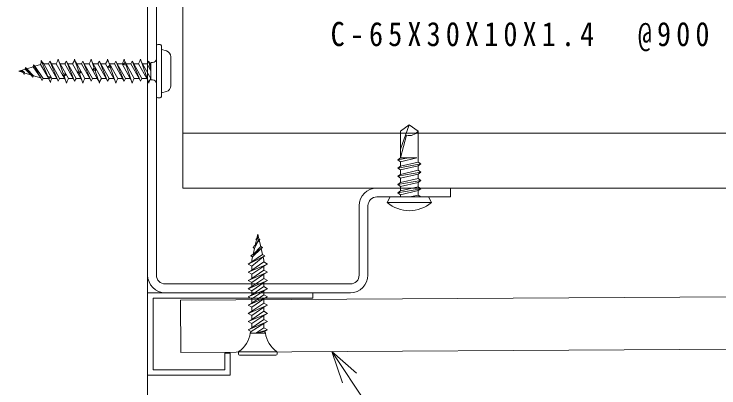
# Model space of a CAD drawing. Units: millimetres on the paper, enlarged 10 times, with parts at other scales. Extents: x -2060 to 1861, y -4765 to 1286.
# Drawn here: x -1193 to -554, y -799 to -459 of the extents above; entities that cross this region are included whole.
import ezdxf

# ---------------------------------------------------------------- set-up
doc = ezdxf.new("R2010")
doc.units = ezdxf.units.MM
doc.header["$LTSCALE"] = 10
for name, color, linetype, lineweight in [('6-1_躯体', 3, 'Continuous', 18), ('6-2_下地１', 5, 'Continuous', 18), ('6-3_下地２', 3, 'Continuous', 18), ('6-5_仕上２', 2, 'Continuous', 18), ('6-6_寸法', 4, 'Continuous', 18), ('6-7_文字', 4, 'Continuous', 18)]:
    doc.layers.add(name, color=color, linetype=linetype, lineweight=lineweight)
doc.styles.add('ＭＳ ゴシック', font='')
doc.styles.get('ＭＳ ゴシック').set_extended_font_data('MS Gothic')

msp = doc.modelspace()

# ---------------------------------------------------------------- linework, layer by layer
at = {"layer": '6-1_躯体'}
msp.add_line((-1072.28, -1160.48), (-1072.28, 319.4), dxfattribs=at)
at = {"layer": '6-2_下地１'}
for p, q in [((-1072.28, -294.29), (-1072.28, -696.55)), ((-1064.28, -294.29), (-1064.28, -696.55)), ((-797.28, -617.55), (-864.28, -617.55)), ((-797.28, -617.55), (-797.28, -625.55)), ((-797.28, -625.55), (-864.28, -625.55)), ((-880.28, -633.55), (-880.28, -696.55)), ((-872.28, -633.55), (-872.28, -696.55)), ((-1056.28, -704.55), (-888.28, -704.55)), ((-1056.28, -712.55), (-888.28, -712.55))]:
    msp.add_line(p, q, dxfattribs=at)
for centre, radius, start, end in [((-864.28, -633.55), 16, 90, 180), ((-864.28, -633.55), 8, 90, 180), ((-1056.28, -696.55), 16, 180, 270), ((-1056.28, -696.55), 8, 180, 270), ((-888.28, -696.55), 8, 270, 0), ((-888.28, -696.55), 16, 270, 0)]:
    msp.add_arc(centre, radius, start, end, dxfattribs=at)
at = {"layer": '6-3_下地２', "color": 7}
for p, q in [((-1040.28, -617.55), (-1040.28, -292.55)), ((-1040.28, -567.55), (-457.28, -567.55)), ((-1040.28, -617.55), (-429.78, -617.55)), ((-1072.28, -712.55), (-1072.28, -787.55)), ((-1072.28, -712.55), (-922.28, -712.55)), ((-922.28, -712.55), (-922.28, -717.55)), ((-1067.28, -717.55), (-922.28, -717.55)), ((-997.28, -787.55), (-1072.28, -787.55))]:
    msp.add_line(p, q, dxfattribs=at)
for points in [[(-1067.28, -717.55), (-1067.28, -782.55), (-1002.28, -782.55)], [(-1002.28, -782.55), (-1002.28, -767.55), (-997.28, -767.55), (-997.28, -787.55)]]:
    msp.add_lwpolyline(points, dxfattribs=at)
at = {"layer": '6-5_仕上２'}
for p, q in [((-259.89, -714.57), (-1042.35, -719.21)), ((-1042.35, -719.21), (-1042.07, -766.71)), ((-1042.07, -766.71), (-282.19, -762.2))]:
    msp.add_line(p, q, dxfattribs=at)
at = {"layer": '6-5_仕上２', "color": 7}
msp.add_circle((-949.85, -420.54), 750, dxfattribs=at)
at = {"layer": '6-6_寸法'}
for p, q in [((-1064.28, -534.3), (-1064.28, -488.3)), ((-1061.03, -487.05), (-1063.03, -487.05)), ((-1059.78, -534.3), (-1059.78, -488.3)), ((-1059.78, -491.55), (-1055.26, -492.84)), ((-1051.28, -524.47), (-1051.28, -498.13)), ((-1169.38, -505.22), (-1174.56, -506.8)), ((-1168.84, -503.25), (-1169.4, -505.29)), ((-1162.03, -518.05), (-1169.38, -505.22)), ((-1168.84, -503.25), (-1168.83, -501.63)), ((-1168.03, -503.04), (-1168.83, -501.63)), ((-1168.83, -501.63), (-1162.83, -515.99)), ((-1166.54, -504.55), (-1159.07, -518.05)), ((-1162.22, -504.55), (-1160.92, -502.3)), ((-1162.22, -504.55), (-1154.75, -518.05)), ((-1159.62, -504.55), (-1160.92, -502.3)), ((-1153.45, -520.3), (-1160.92, -502.3)), ((-1153.97, -502.26), (-1155.3, -504.55)), ((-1155.3, -504.55), (-1147.82, -518.05)), ((-1153.97, -502.26), (-1153.45, -500.3)), ((-1153.45, -500.3), (-1148.97, -513.5)), ((-1152.58, -502.85), (-1151.6, -504.55)), ((-1147.28, -504.55), (-1151.6, -504.55)), ((-1144.13, -518.05), (-1151.6, -504.55)), ((-1147.28, -504.55), (-1145.98, -502.3)), ((-1147.28, -504.55), (-1139.81, -518.05)), ((-1144.68, -504.55), (-1145.98, -502.3)), ((-1138.51, -520.3), (-1145.98, -502.3)), ((-1139.03, -502.26), (-1140.35, -504.55)), ((-1140.35, -504.55), (-1132.88, -518.05)), ((-1139.03, -502.26), (-1138.51, -500.3)), ((-1138.51, -500.3), (-1134.89, -510.96)), ((-1137.64, -502.85), (-1136.66, -504.55)), ((-1132.34, -504.55), (-1136.66, -504.55)), ((-1129.19, -518.05), (-1136.66, -504.55)), ((-1132.34, -504.55), (-1131.04, -502.3)), ((-1132.34, -504.55), (-1124.87, -518.05)), ((-1129.74, -504.55), (-1131.04, -502.3)), ((-1123.57, -520.3), (-1131.04, -502.3)), ((-1124.09, -502.26), (-1125.41, -504.55)), ((-1125.41, -504.55), (-1117.94, -518.05)), ((-1124.09, -502.26), (-1123.57, -500.3)), ((-1123.57, -500.3), (-1120.81, -508.43)), ((-1122.7, -502.85), (-1121.72, -504.55)), ((-1117.39, -504.55), (-1121.72, -504.55)), ((-1114.25, -518.05), (-1121.72, -504.55)), ((-1117.39, -504.55), (-1116.1, -502.3)), ((-1117.39, -504.55), (-1109.92, -518.05)), ((-1108.62, -520.3), (-1116.1, -502.3)), ((-1114.8, -504.55), (-1116.1, -502.3)), ((-1109.15, -502.26), (-1110.47, -504.55)), ((-1110.47, -504.55), (-1103, -518.05)), ((-1109.15, -502.26), (-1108.62, -500.3)), ((-1108.62, -500.3), (-1106.73, -505.89)), ((-1107.76, -502.85), (-1106.78, -504.55)), ((-1099.31, -518.05), (-1106.78, -504.55)), ((-1102.45, -504.55), (-1106.78, -504.55)), ((-1102.45, -504.55), (-1101.15, -502.3)), ((-1102.45, -504.55), (-1094.98, -518.05)), ((-1093.68, -520.3), (-1101.15, -502.3)), ((-1099.86, -504.55), (-1101.15, -502.3)), ((-1094.21, -502.26), (-1095.53, -504.55)), ((-1095.53, -504.55), (-1088.06, -518.05)), ((-1095.23, -505.09), (-1091.87, -504.49)), ((-1094.21, -502.26), (-1093.68, -500.3)), ((-1093.68, -500.3), (-1092.64, -503.36)), ((-1092.82, -502.85), (-1091.84, -504.55)), ((-1084.37, -518.05), (-1091.84, -504.55)), ((-1087.51, -504.55), (-1091.84, -504.55)), ((-1087.51, -504.55), (-1086.21, -502.3)), ((-1087.51, -504.55), (-1080.04, -518.05)), ((-1078.74, -520.3), (-1086.21, -502.3)), ((-1084.91, -504.55), (-1086.21, -502.3)), ((-1084.91, -504.55), (-1077.44, -518.05)), ((-1080.59, -504.55), (-1084.91, -504.55)), ((-1079.27, -502.26), (-1080.59, -504.55)), ((-1080.59, -504.55), (-1073.12, -518.05)), ((-1079.27, -502.26), (-1078.74, -500.3)), ((-1078.74, -500.3), (-1071.27, -522.3)), ((-1077.88, -502.85), (-1076.9, -504.55)), ((-1069.42, -518.05), (-1076.9, -504.55)), ((-1072.57, -504.55), (-1076.9, -504.55)), ((-1072.57, -504.55), (-1071.27, -502.3)), ((-1069.97, -504.55), (-1071.27, -502.3)), ((-1071.27, -502.3), (-1069.28, -511.3)), ((-1069.97, -504.55), (-1069.28, -503.42)), ((-1069.28, -519.17), (-1069.28, -503.42)), ((-1067.78, -503.42), (-1069.28, -503.42)), ((-1183.52, -509.54), (-1189.28, -511.3)), ((-1185.19, -512.55), (-1189.28, -511.3)), ((-1183.52, -509.54), (-1183.17, -508.02)), ((-1183.52, -509.54), (-1178.15, -514.7)), ((-1182.03, -509.08), (-1183.17, -508.02)), ((-1176.6, -516.76), (-1183.17, -508.02)), ((-1176.3, -507.33), (-1182.03, -509.08)), ((-1182.03, -509.08), (-1175.82, -515.41)), ((-1176.3, -507.33), (-1175.89, -505.56)), ((-1169.28, -517.41), (-1176.3, -507.33)), ((-1174.56, -506.8), (-1175.89, -505.56)), ((-1175.89, -505.56), (-1168, -519.62)), ((-1174.56, -506.8), (-1167.09, -518.05)), ((-1134.89, -510.96), (-1135.99, -512.43)), ((-1119.99, -510.82), (-1116.1, -522.3)), ((-1106.73, -505.89), (-1108.82, -507.54)), ((-1108.82, -507.54), (-1105.46, -506.94)), ((-1105.91, -508.29), (-1101.15, -522.3)), ((-1091.83, -505.75), (-1086.21, -522.3)), ((-1185.19, -512.55), (-1184.26, -514.16)), ((-1183.61, -513.03), (-1184.26, -514.16)), ((-1178.15, -514.7), (-1183.61, -513.03)), ((-1175.82, -515.41), (-1176.6, -516.76)), ((-1169.28, -517.41), (-1175.82, -515.41)), ((-1168, -519.62), (-1169.28, -517.4)), ((-1167.09, -518.05), (-1168, -519.62)), ((-1162.03, -518.05), (-1167.09, -518.05)), ((-1161.82, -518.41), (-1162.03, -518.05)), ((-1160.13, -519.88), (-1159.07, -518.05)), ((-1154.75, -518.05), (-1159.07, -518.05)), ((-1154.75, -518.05), (-1153.45, -520.3)), ((-1152.15, -518.05), (-1153.45, -520.3)), ((-1147.82, -518.05), (-1152.15, -518.05)), ((-1149.58, -514.88), (-1146.22, -514.27)), ((-1148.15, -515.89), (-1145.98, -522.3)), ((-1146.84, -519.75), (-1147.82, -518.05)), ((-1145.45, -520.34), (-1144.13, -518.05)), ((-1139.81, -518.05), (-1144.13, -518.05)), ((-1139.81, -518.05), (-1138.51, -520.3)), ((-1137.21, -518.05), (-1138.51, -520.3)), ((-1132.88, -518.05), (-1137.21, -518.05)), ((-1135.99, -512.43), (-1132.63, -511.83)), ((-1134.07, -513.36), (-1131.04, -522.3)), ((-1131.9, -519.75), (-1132.88, -518.05)), ((-1130.51, -520.34), (-1129.19, -518.05)), ((-1124.87, -518.05), (-1129.19, -518.05)), ((-1124.87, -518.05), (-1123.57, -520.3)), ((-1122.27, -518.05), (-1123.57, -520.3)), ((-1117.94, -518.05), (-1122.27, -518.05)), ((-1116.96, -519.75), (-1117.94, -518.05)), ((-1115.57, -520.34), (-1114.25, -518.05)), ((-1109.92, -518.05), (-1114.25, -518.05)), ((-1109.92, -518.05), (-1108.62, -520.3)), ((-1107.33, -518.05), (-1108.62, -520.3)), ((-1103, -518.05), (-1107.33, -518.05)), ((-1102.02, -519.75), (-1103, -518.05)), ((-1100.63, -520.34), (-1099.31, -518.05)), ((-1094.98, -518.05), (-1099.31, -518.05)), ((-1094.98, -518.05), (-1093.68, -520.3)), ((-1092.38, -518.05), (-1093.68, -520.3)), ((-1088.06, -518.05), (-1092.38, -518.05)), ((-1087.08, -519.75), (-1088.06, -518.05)), ((-1085.69, -520.34), (-1084.37, -518.05)), ((-1080.04, -518.05), (-1084.37, -518.05)), ((-1080.04, -518.05), (-1078.74, -520.3)), ((-1077.44, -518.05), (-1078.74, -520.3)), ((-1073.12, -518.05), (-1077.44, -518.05)), ((-1072.14, -519.75), (-1073.12, -518.05)), ((-1070.75, -520.34), (-1069.42, -518.05)), ((-1069.28, -519.17), (-1069.42, -518.05)), ((-1161.84, -518.35), (-1160.55, -521.45)), ((-1160.13, -519.88), (-1160.55, -521.45)), ((-1145.45, -520.34), (-1145.98, -522.3)), ((-1130.51, -520.34), (-1131.04, -522.3)), ((-1115.57, -520.34), (-1116.1, -522.3)), ((-1100.63, -520.34), (-1101.15, -522.3)), ((-1085.69, -520.34), (-1086.21, -522.3)), ((-1070.75, -520.34), (-1071.27, -522.3)), ((-1067.78, -519.17), (-1069.28, -519.17)), ((-1059.78, -531.05), (-1055.26, -529.75)), ((-1061.03, -535.55), (-1063.03, -535.55)), ((-834.78, -560.05), (-842.78, -582.03)), ((-834.78, -560.05), (-842.78, -565.65)), ((-834.78, -560.05), (-826.78, -565.65)), ((-842.78, -590.05), (-842.78, -565.65)), ((-826.78, -593.8), (-826.78, -565.65)), ((-837.31, -569.48), (-842.78, -589.91)), ((-845.28, -591.8), (-842.78, -590.05)), ((-835.47, -590.05), (-845.28, -591.8)), ((-845.28, -591.8), (-842.78, -593.55)), ((-842.78, -590.05), (-827.84, -590.05)), ((-842.78, -593.55), (-827.84, -590.05)), ((-842.78, -597.55), (-842.78, -593.55)), ((-826.78, -593.8), (-842.78, -597.55)), ((-824.28, -595.55), (-826.78, -593.8)), ((-824.28, -595.55), (-845.28, -599.3)), ((-845.28, -599.3), (-842.78, -597.55)), ((-845.28, -599.3), (-842.78, -601.05)), ((-842.78, -601.05), (-826.78, -597.3)), ((-842.78, -605.05), (-842.78, -601.05)), ((-824.28, -595.55), (-826.78, -597.3)), ((-826.78, -601.3), (-826.78, -597.3)), ((-824.28, -603.05), (-845.28, -606.8)), ((-845.28, -606.8), (-842.78, -605.05)), ((-845.28, -606.8), (-842.78, -608.55)), ((-826.78, -601.3), (-842.78, -605.05)), ((-842.78, -608.55), (-826.78, -604.8)), ((-824.28, -603.05), (-826.78, -601.3)), ((-824.28, -603.05), (-826.78, -604.8)), ((-826.78, -608.8), (-826.78, -604.8)), ((-824.28, -610.55), (-845.28, -614.3)), ((-845.28, -614.3), (-842.78, -612.55)), ((-842.78, -612.55), (-842.78, -608.55)), ((-826.78, -608.8), (-842.78, -612.55)), ((-826.78, -612.3), (-842.78, -616.05)), ((-824.28, -610.55), (-826.78, -608.8)), ((-824.28, -610.55), (-826.78, -612.3)), ((-826.78, -616.3), (-826.78, -612.3)), ((-845.28, -614.3), (-842.78, -616.05)), ((-824.28, -618.05), (-845.28, -621.8)), ((-845.28, -621.8), (-842.78, -620.05)), ((-842.78, -620.05), (-842.78, -616.05)), ((-826.78, -616.3), (-842.78, -620.05)), ((-842.78, -623.55), (-826.78, -619.8)), ((-824.28, -618.05), (-826.78, -616.3)), ((-824.28, -618.05), (-826.78, -619.8)), ((-826.78, -623.8), (-826.78, -619.8)), ((-852.28, -625.55), (-854.78, -630.55)), ((-817.28, -625.55), (-852.28, -625.55)), ((-845.28, -621.8), (-842.78, -623.55)), ((-842.78, -625.55), (-842.78, -623.55)), ((-817.28, -625.55), (-814.78, -630.55)), ((-814.78, -630.55), (-854.78, -630.55)), ((-976.46, -671.54), (-970.38, -664.07)), ((-974.57, -669.22), (-973.47, -664.48)), ((-973.47, -664.48), (-974.18, -664.07)), ((-971.3, -663.54), (-973.53, -667.94)), ((-973.2, -663.3), (-972.28, -659.3)), ((-971.3, -663.54), (-972.28, -659.3)), ((-971.3, -663.54), (-970.38, -664.07)), ((-969.66, -670.64), (-971, -664.83)), ((-978.74, -679.01), (-968.1, -671.54)), ((-969.66, -670.64), (-976.53, -677.74)), ((-975.26, -672.23), (-976.46, -671.54)), ((-975.26, -672.23), (-971.81, -665.83)), ((-969.66, -670.64), (-968.1, -671.54)), ((-969.29, -672.23), (-968.1, -671.54)), ((-976.53, -677.74), (-978.74, -679.01)), ((-968.02, -677.74), (-977.78, -684.61)), ((-977.05, -679.99), (-969.29, -672.23)), ((-976.53, -677.74), (-975.26, -672.23)), ((-968.02, -677.74), (-969.29, -672.23)), ((-968.02, -677.74), (-965.81, -679.01)), ((-981.03, -686.48), (-965.81, -679.01)), ((-977.05, -679.99), (-978.74, -679.01)), ((-977.78, -688.36), (-967.5, -679.99)), ((-977.78, -683.12), (-977.05, -679.99)), ((-977.78, -684.61), (-977.78, -683.12)), ((-967.5, -679.99), (-965.81, -679.01)), ((-966.78, -683.12), (-967.5, -679.99)), ((-966.78, -684.61), (-966.78, -683.12)), ((-977.78, -684.61), (-981.03, -686.48)), ((-981.03, -693.95), (-963.53, -686.48)), ((-977.78, -688.36), (-981.03, -686.48)), ((-966.78, -684.61), (-977.78, -692.08)), ((-977.78, -695.83), (-966.78, -688.36)), ((-977.78, -692.08), (-977.78, -688.36)), ((-966.78, -684.61), (-963.53, -686.48)), ((-966.78, -688.36), (-963.53, -686.48)), ((-966.78, -692.08), (-966.78, -688.36)), ((-977.78, -692.08), (-981.03, -693.95)), ((-981.03, -701.42), (-963.53, -693.95)), ((-977.78, -695.83), (-981.03, -693.95)), ((-966.78, -692.08), (-977.78, -699.55)), ((-977.78, -703.3), (-966.78, -695.83)), ((-977.78, -699.55), (-977.78, -695.83)), ((-966.78, -692.08), (-963.53, -693.95)), ((-966.78, -695.83), (-963.53, -693.95)), ((-966.78, -699.55), (-966.78, -695.83)), ((-977.78, -699.55), (-981.03, -701.42)), ((-981.03, -708.89), (-963.53, -701.42)), ((-977.78, -703.3), (-981.03, -701.42)), ((-966.78, -699.55), (-977.78, -707.02)), ((-977.78, -710.77), (-966.78, -703.3)), ((-977.78, -707.02), (-977.78, -703.3)), ((-966.78, -699.55), (-963.53, -701.42)), ((-966.78, -703.3), (-963.53, -701.42)), ((-966.78, -707.02), (-966.78, -703.3)), ((-977.78, -707.02), (-981.03, -708.89)), ((-981.03, -716.36), (-963.53, -708.89)), ((-977.78, -710.77), (-981.03, -708.89)), ((-966.78, -707.02), (-977.78, -714.49)), ((-966.78, -707.02), (-963.53, -708.89)), ((-966.78, -710.77), (-963.53, -708.89)), ((-977.78, -714.49), (-981.03, -716.36)), ((-977.78, -718.24), (-981.03, -716.36)), ((-981.03, -723.84), (-963.53, -716.36)), ((-977.78, -718.24), (-966.78, -710.77)), ((-977.78, -714.49), (-977.78, -710.77)), ((-966.78, -714.49), (-977.78, -721.96)), ((-966.78, -714.49), (-966.78, -710.77)), ((-966.78, -714.49), (-963.53, -716.36)), ((-966.78, -718.24), (-963.53, -716.36)), ((-977.78, -721.96), (-981.03, -723.84)), ((-977.78, -725.71), (-966.78, -718.24)), ((-977.78, -721.96), (-977.78, -718.24)), ((-966.78, -721.96), (-977.78, -729.43)), ((-966.78, -721.96), (-966.78, -718.24)), ((-966.78, -721.96), (-963.53, -723.84)), ((-977.78, -725.71), (-981.03, -723.84)), ((-981.03, -731.31), (-963.53, -723.84)), ((-977.78, -733.18), (-966.78, -725.71)), ((-977.78, -729.43), (-977.78, -725.71)), ((-966.78, -725.71), (-963.53, -723.84)), ((-966.78, -729.43), (-966.78, -725.71)), ((-977.78, -729.43), (-981.03, -731.31)), ((-977.78, -733.18), (-981.03, -731.31)), ((-981.03, -738.78), (-963.53, -731.31)), ((-966.78, -729.43), (-977.78, -736.9)), ((-977.78, -740.65), (-966.78, -733.18)), ((-977.78, -736.9), (-977.78, -733.18)), ((-966.78, -729.43), (-963.53, -731.31)), ((-966.78, -733.18), (-963.53, -731.31)), ((-966.78, -736.9), (-966.78, -733.18)), ((-977.78, -736.9), (-981.03, -738.78)), ((-977.78, -740.65), (-981.03, -738.78)), ((-981.03, -746.25), (-963.53, -738.78)), ((-978.31, -747.82), (-966.78, -740.65)), ((-966.78, -736.9), (-977.78, -744.37)), ((-977.78, -744.37), (-977.78, -740.65)), ((-966.78, -736.9), (-963.53, -738.78)), ((-966.78, -740.65), (-963.53, -738.78)), ((-966.78, -744.37), (-966.78, -740.65)), ((-977.78, -744.37), (-981.03, -746.25)), ((-978.31, -747.82), (-981.03, -746.25)), ((-979.16, -749.3), (-978.31, -747.82)), ((-974.03, -749.3), (-966.78, -744.37)), ((-963.53, -746.25), (-974.03, -749.3)), ((-966.78, -744.37), (-963.53, -746.25)), ((-966.25, -747.82), (-963.53, -746.25)), ((-979.16, -749.3), (-965.4, -749.3)), ((-989.78, -768.3), (-989.78, -766.82)), ((-954.92, -766.3), (-989.63, -766.3)), ((-954.78, -768.3), (-954.78, -766.82)), ((-955.78, -769.3), (-988.78, -769.3))]:
    msp.add_line(p, q, dxfattribs=at)
for points in [[(-1168.03, -503.04), (-1166.54, -504.55), (-1162.22, -504.55)], [(-1155.3, -504.55), (-1159.62, -504.55), (-1152.15, -518.05)], [(-1140.35, -504.55), (-1144.68, -504.55), (-1137.21, -518.05)], [(-1125.41, -504.55), (-1129.74, -504.55), (-1122.27, -518.05)], [(-1110.47, -504.55), (-1114.8, -504.55), (-1107.33, -518.05)], [(-1095.53, -504.55), (-1099.86, -504.55), (-1092.38, -518.05)], [(-1069.97, -504.55), (-1069.28, -511.3), (-1072.57, -504.55)], [(-1183.61, -513.03), (-1183.89, -512.58), (-1184.18, -512.15), (-1184.49, -511.77), (-1184.83, -511.45), (-1185.75, -511.03), (-1186.83, -510.94), (-1188.03, -511.06), (-1189.28, -511.3)], [(-1185.19, -512.55), (-1185.38, -512.39), (-1185.58, -512.24), (-1185.79, -512.1), (-1186, -511.97), (-1186.75, -511.64), (-1187.56, -511.45), (-1188.41, -511.35), (-1189.28, -511.3)], [(-1134.89, -510.96), (-1132.63, -511.83), (-1134.07, -513.36), (-1135.99, -512.43)], [(-1122.4, -509.99), (-1119.99, -510.82), (-1119.05, -509.38)], [(-1106.73, -505.89), (-1105.46, -506.94), (-1105.91, -508.29), (-1108.82, -507.54)], [(-1162.51, -517.21), (-1161.84, -518.35), (-1159.81, -516.72)], [(-824.28, -625.55), (-826.78, -623.8), (-834.25, -625.55)], [(-974.18, -664.07), (-973.91, -663.89), (-973.66, -663.7), (-973.42, -663.51), (-973.2, -663.3), (-972.68, -662.48), (-972.41, -661.51), (-972.3, -660.43), (-972.28, -659.3)], [(-973.47, -664.48), (-973.41, -664.41), (-973.34, -664.34), (-973.27, -664.28), (-973.21, -664.21), (-972.58, -663.19), (-972.29, -661.99), (-972.23, -660.68), (-972.28, -659.3)], [(-965.4, -749.3), (-966.25, -747.82), (-974.03, -749.3)]]:
    msp.add_lwpolyline(points, dxfattribs=at)
for points in [[(-1092.64, -503.36), (-1095.23, -505.09), (-1091.83, -505.75), (-1091.87, -504.49)], [(-1122.4, -509.99), (-1119.05, -509.38), (-1120.81, -508.43)], [(-1162.51, -517.21), (-1159.81, -516.72), (-1162.83, -515.99)], [(-1148.97, -513.5), (-1149.58, -514.88), (-1148.15, -515.89), (-1146.22, -514.27)]]:
    msp.add_lwpolyline(points, close=True, dxfattribs=at)
for centre, radius, start, end in [((-1063.03, -488.3), 1.25, 90, 180), ((-1061.03, -488.3), 1.25, 0, 90), ((-1056.78, -498.13), 5.5, 0, 74), ((-1067.78, -499.92), 3.5, 270, 0), ((-1067.78, -522.67), 3.5, 0, 90), ((-1056.78, -524.47), 5.5, 286, 0), ((-1063.03, -534.3), 1.25, 180, 270), ((-1061.03, -534.3), 1.25, 270, 0), ((-834.78, -560.05), 9.77, 255, 325), ((-834.78, -607.63), 30.42, 228.88791, 311.11209), ((-1003.89, -745.67), 25, 305.55067, 351.64476), ((-940.66, -745.67), 25, 188.35524, 234.44933), ((-988.78, -766.82), 1, 125.55067, 180), ((-955.78, -766.82), 1, 0, 54.44933), ((-988.78, -768.3), 1, 180, 270), ((-955.78, -768.3), 1, 270, 0)]:
    msp.add_arc(centre, radius, start, end, dxfattribs=at)
at = {"layer": '6-7_文字'}
for p, q in [((-905.09, -765.9), (-882.56, -785.7)), ((-905.09, -765.9), (-895.48, -794.32)), ((-827.67, -882.03), (-905.09, -765.9))]:
    msp.add_line(p, q, dxfattribs=at)

# ---------------------------------------------------------------- texts
at = {"layer": '6-7_文字', "color": 7, "insert": (-906.17, -493.32), "char_height": 21.99, "attachment_point": 7, "style": 'ＭＳ ゴシック'}
msp.add_mtext('\\T1.37;\\W0.85;C-65X30X10X1.4\u3000@900', dxfattribs=at)

doc.saveas('drawing.dxf')
